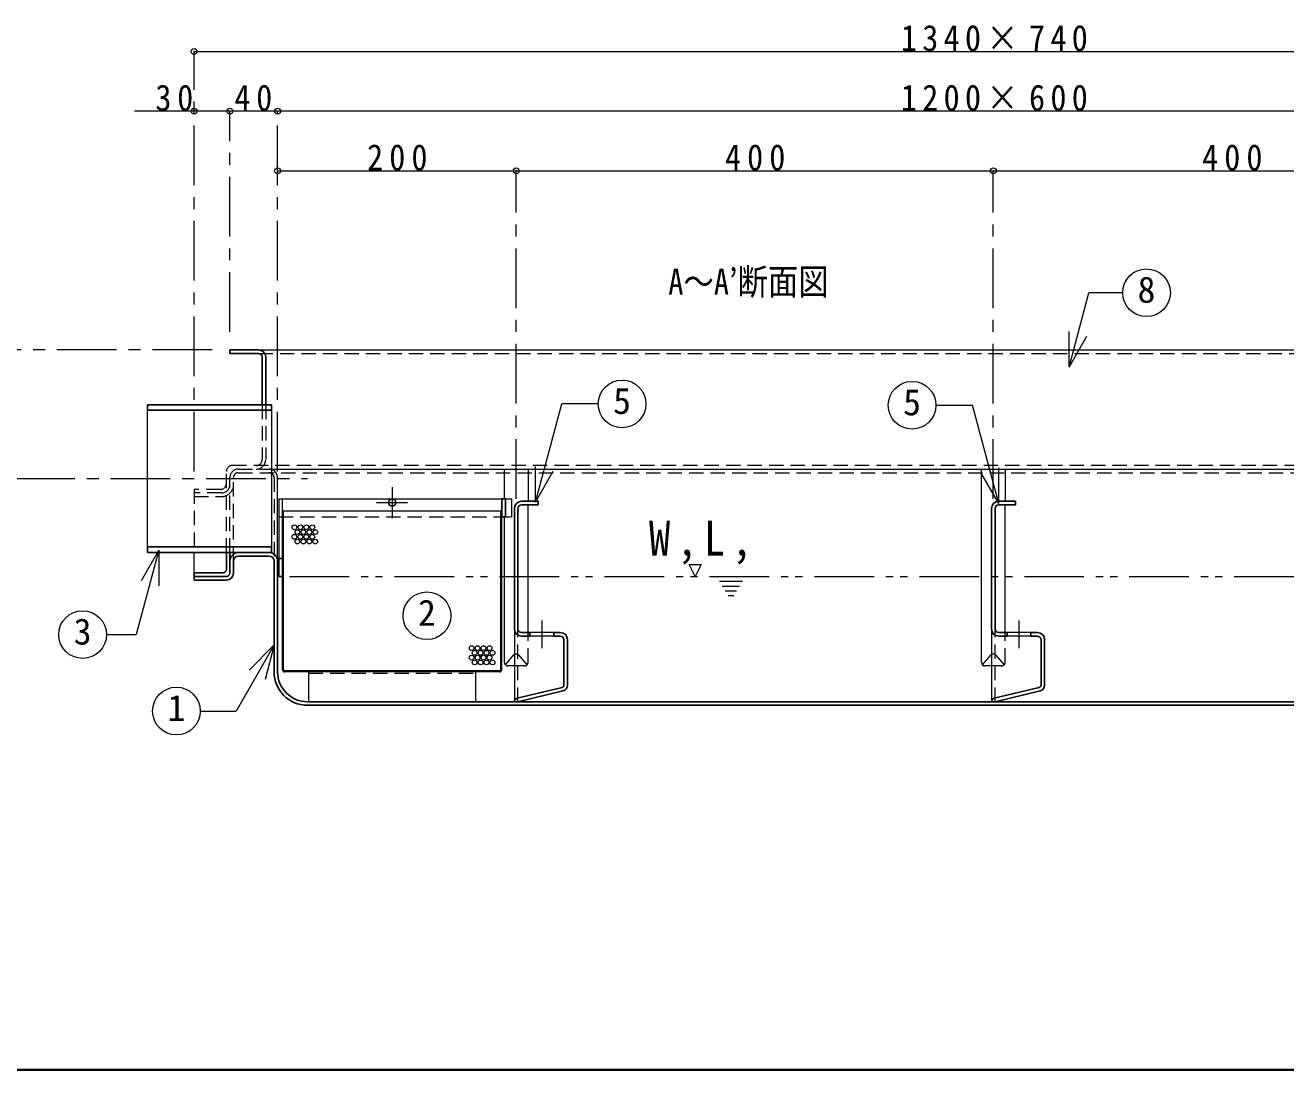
# Model space of a CAD drawing. Units: millimetres at full size, sheet at 1:10. Extents: x -2052 to 1998, y -1453 to 1357.
# Drawn here: x -1157 to -100, y -1453 to -577 of the extents above; entities that cross this region are included whole.
import ezdxf
from ezdxf.enums import TextEntityAlignment as Align

# ---------------------------------------------------------------- set-up
doc = ezdxf.new("R2010")
doc.units = ezdxf.units.MM
doc.header["$LTSCALE"] = 10
doc.header["$PDMODE"] = 32
doc.header["$PDSIZE"] = 5
for name, pattern in [('CHAIN1', [8, 5, -1, 1, -1]), ('DASHED1', [1.8, 1.2, -0.6]), ('DOUBLE_CHAIN1', [8.8, 5, -1, 0.6, -0.6, 0.6, -1])]:
    doc.linetypes.add(name, pattern=pattern)
doc.layers.add('0-0____1', color=4, linetype='Continuous', lineweight=9)
doc.styles.add('ＭＳ ゴシック', font='')
doc.styles.get('ＭＳ ゴシック').set_extended_font_data('MS Gothic')

msp = doc.modelspace()

# ---------------------------------------------------------------- linework, layer by layer
at = {"layer": '0-0____1'}
for p, q in [((-1014.97, -599.01), (325.03, -599.01)), ((-984.97, -649.01), (-1064.97, -649.01)), ((-944.97, -649.01), (-984.97, -649.01)), ((255.03, -649.01), (-944.97, -649.01)), ((-944.97, -699.01), (-744.97, -699.01)), ((-744.97, -699.01), (-344.97, -699.01)), ((-344.97, -699.01), (55.03, -699.01)), ((-960.97, -849.01), (271.03, -849.01)), ((-949.97, -949.01), (262.03, -949.01)), ((-940.97, -974.01), (-756.97, -974.01)), ((-939.97, -984.01), (-757.97, -984.01))]:
    msp.add_line(p, q, dxfattribs=at)
at = {"layer": '0-0____1', "linetype": 'CHAIN1'}
for p, q in [((-1014.97, -951.01), (-1014.97, -599.01)), ((-984.97, -834.01), (-984.97, -649.01)), ((-944.97, -951.01), (-944.97, -649.01)), ((-744.97, -974.01), (-744.97, -699.01)), ((-344.97, -974.01), (-344.97, -699.01)), ((-999.97, -849.01), (-1164.97, -849.01)), ((-1164.97, -957.01), (-919.97, -957.01)), ((-848.97, -964.01), (-848.97, -990.01)), ((-861.97, -977.01), (-835.97, -977.01)), ((-723.47, -1076.01), (-723.47, -1099.01)), ((-323.47, -1076.01), (-323.47, -1099.01))]:
    msp.add_line(p, q, dxfattribs=at)
at = {"layer": '0-0____1', "color": 7, "lineweight": 18}
for p, q in [((-281.5, -863.61), (-264.77, -801.15)), ((-236.54, -801.15), (-264.77, -801.15)), ((-281.5, -863.61), (-281.5, -833.61)), ((-281.5, -863.61), (-266.5, -837.63)), ((-728.86, -976.74), (-706.8, -894.4)), ((-676.2, -894.4), (-706.8, -894.4)), ((-393.09, -895.5), (-362.5, -895.5)), ((-340.43, -977.84), (-362.5, -895.5)), ((-1053.97, -1014.28), (-1053.97, -899.73)), ((-949.97, -899.73), (-949.97, -1014.28)), ((-754.88, -974.01), (-754.88, -949.01)), ((-735.07, -949.01), (-735.07, -976.01)), ((-728.86, -976.74), (-728.86, -946.74)), ((-728.86, -976.74), (-713.86, -950.76)), ((-354.88, -1111.01), (-354.88, -949.01)), ((-340.43, -977.84), (-340.43, -947.84)), ((-335.07, -949.01), (-335.07, -976.01)), ((-944.97, -1026.01), (-944.97, -956.01)), ((-340.43, -977.84), (-355.43, -951.86)), ((-943.97, -974.01), (-940.97, -974.01)), ((-943.97, -974.01), (-943.97, -1024.01)), ((-940.97, -1024.01), (-940.97, -974.01)), ((-753.97, -974.01), (-748.97, -974.01)), ((-748.97, -974.01), (-748.97, -989.01)), ((-735.07, -1086.01), (-735.07, -979.01)), ((-335.07, -1086.01), (-335.07, -979.01)), ((-940.97, -984.01), (-939.97, -984.01)), ((-939.97, -1117.01), (-939.97, -984.01)), ((-757.97, -984.01), (-756.97, -984.01)), ((-757.97, -1117.01), (-757.97, -984.01)), ((-756.97, -1117.01), (-756.97, -989.01)), ((-754.88, -1111.01), (-754.88, -989.01)), ((-753.97, -989.01), (-748.97, -989.01)), ((-1044.45, -1016.82), (-1063.45, -1087.71)), ((-1044.45, -1016.82), (-1059.45, -1042.8)), ((-1044.45, -1016.82), (-1044.45, -1046.82)), ((-1014.97, -1036.01), (-1014.97, -1019.01)), ((-940.97, -1117.01), (-940.97, -1039.01)), ((-1088.44, -1087.71), (-1063.45, -1087.71)), ((-746.47, -1083.01), (-746.47, -1144.01)), ((-713.47, -1086.01), (-733.47, -1086.01)), ((-346.47, -1083.01), (-346.47, -1144.01)), ((-313.47, -1086.01), (-333.47, -1086.01)), ((-947.74, -1096.43), (-979.7, -1151.8)), ((-947.74, -1096.43), (-968.95, -1117.65)), ((-947.74, -1096.43), (-955.5, -1125.41)), ((-713.47, -1089.01), (-733.47, -1089.01)), ((-313.47, -1089.01), (-333.47, -1089.01)), ((-754, -1113.12), (-747.11, -1104.9)), ((-354, -1113.12), (-347.11, -1104.9)), ((-758.97, -1118.01), (-938.97, -1118.01)), ((-758.97, -1119.01), (-938.97, -1119.01)), ((-918.97, -1119.01), (-918.97, -1144.01)), ((-778.97, -1119.01), (-778.97, -1144.01)), ((-746.47, -1114.01), (-751.88, -1114.01)), ((-346.47, -1114.01), (-351.88, -1114.01)), ((-1009.8, -1151.8), (-979.7, -1151.8))]:
    msp.add_line(p, q, dxfattribs=at)
at = {"layer": '0-0____1', "color": 5, "lineweight": 25}
for p, q in [((-984.97, -849.01), (-984.97, -852.01)), ((-984.97, -849.01), (-960.97, -849.01)), ((-960.97, -852.01), (-984.97, -852.01)), ((-957.97, -855.01), (-957.97, -895.01)), ((-954.97, -855.01), (-954.97, -895.01)), ((-949.97, -895.01), (-1053.97, -895.01)), ((-1053.97, -899.73), (-1053.97, -895.01)), ((-949.97, -899.73), (-949.97, -895.01)), ((-949.97, -899.73), (-1053.97, -899.73)), ((-753.97, -974.01), (-753.97, -989.01)), ((-746.47, -982.01), (-746.47, -1083.01)), ((-743.47, -1083.01), (-743.47, -982.01)), ((-740.47, -979.01), (-726.47, -979.01)), ((-346.47, -982.01), (-346.47, -1083.01)), ((-343.47, -1083.01), (-343.47, -982.01)), ((-340.47, -979.01), (-326.47, -979.01)), ((-756.97, -989.01), (-753.97, -989.01)), ((-949.97, -1014.28), (-1053.97, -1014.28)), ((-1053.97, -1019.01), (-1053.97, -1014.28)), ((-949.97, -1019.01), (-949.97, -1014.28)), ((-949.97, -1019.01), (-1053.97, -1019.01)), ((-987.97, -1033.01), (-987.97, -1019.01)), ((-984.97, -1036.01), (-984.97, -1019.01)), ((-977.97, -1022.01), (-951.97, -1022.01)), ((-943.97, -1024.01), (-943.97, -1039.01)), ((-943.97, -1024.01), (-940.97, -1024.01)), ((-940.97, -1039.01), (-940.97, -1024.01)), ((-981.97, -1026.01), (-981.97, -1036.01)), ((-947.97, -1026.01), (-947.97, -1119.01)), ((-944.97, -1119.01), (-944.97, -1026.01)), ((-1014.97, -1036.01), (-1014.97, -1042.01)), ((-990.97, -1036.01), (-1014.97, -1036.01)), ((-987.97, -1039.01), (-1014.97, -1039.01)), ((-1014.97, -1042.01), (-987.97, -1042.01)), ((-943.97, -1039.01), (-940.97, -1039.01)), ((-740.47, -1086.01), (-733.47, -1086.01)), ((-733.47, -1086.01), (-733.47, -1089.01)), ((-713.47, -1086.01), (-713.47, -1089.01)), ((-713.47, -1086.01), (-707.97, -1086.01)), ((-340.47, -1086.01), (-333.47, -1086.01)), ((-333.47, -1086.01), (-333.47, -1089.01)), ((-313.47, -1086.01), (-313.47, -1089.01)), ((-313.47, -1086.01), (-307.97, -1086.01)), ((-733.47, -1089.01), (-740.47, -1089.01)), ((-707.97, -1089.01), (-713.47, -1089.01)), ((-704.97, -1130.07), (-704.97, -1092.01)), ((-701.97, -1130.07), (-701.97, -1092.01)), ((-333.47, -1089.01), (-340.47, -1089.01)), ((-307.97, -1089.01), (-313.47, -1089.01)), ((-304.97, -1130.07), (-304.97, -1092.01)), ((-301.97, -1130.07), (-301.97, -1092.01)), ((-744.18, -1141.09), (-706.51, -1132.01)), ((-705.8, -1134.93), (-743.47, -1144.01)), ((-344.18, -1141.09), (-306.51, -1132.01)), ((-305.8, -1134.93), (-343.47, -1144.01)), ((-919.97, -1144.01), (230.03, -1144.01)), ((-919.97, -1147.01), (230.03, -1147.01))]:
    msp.add_line(p, q, dxfattribs=at)
at = {"layer": '0-0____1', "color": 7, "linetype": 'DASHED1', "lineweight": 18}
for p, q in [((-960.97, -852.01), (271.03, -852.01)), ((-957.97, -895.01), (-957.97, -941.01)), ((-954.97, -895.01), (-954.97, -941.01)), ((-987.97, -1019.01), (-987.97, -951.01)), ((271.03, -946.01), (-982.97, -946.01)), ((-977.97, -949.01), (-949.97, -949.01)), ((-984.97, -1019.01), (-984.97, -956.01)), ((-981.97, -1026.01), (-981.97, -956.01)), ((-977.97, -952.01), (262.03, -952.01)), ((-947.97, -956.01), (-947.97, -1026.01)), ((-992.97, -966.01), (-1014.97, -966.01)), ((-1014.97, -966.01), (-1014.97, -1019.01)), ((-991.97, -969.01), (-1014.97, -969.01)), ((-1014.97, -972.01), (-991.97, -972.01))]:
    msp.add_line(p, q, dxfattribs=at)
at = {"layer": '0-0____1', "linetype": 'DASHED1'}
for p, q in [((-943.97, -989.01), (-756.97, -989.01)), ((-743.47, -1144.01), (-743.47, -1083.01)), ((-735.07, -1111.01), (-735.07, -1086.01)), ((-343.47, -1144.01), (-343.47, -1083.01)), ((-335.07, -1111.01), (-335.07, -1086.01)), ((-742.84, -1104.9), (-735.95, -1113.12)), ((-342.84, -1104.9), (-335.95, -1113.12)), ((-918.97, -1120.01), (-778.97, -1120.01)), ((-738.07, -1114.01), (-746.47, -1114.01)), ((-338.07, -1114.01), (-346.47, -1114.01))]:
    msp.add_line(p, q, dxfattribs=at)
at = {"layer": '0-0____1', "linetype": 'DOUBLE_CHAIN1'}
for p, q in [((-934.97, -1039.01), (97.03, -1039.01)), ((-574.57, -1043.01), (-555.37, -1043.01)), ((-572.17, -1047.01), (-557.77, -1047.01)), ((-569.77, -1051.01), (-560.17, -1051.01)), ((-567.37, -1055.01), (-562.57, -1055.01))]:
    msp.add_line(p, q, dxfattribs=at)
at = {"layer": '0-0____1', "color": 1, "lineweight": 40}
msp.add_line((1997.53, -1452.51), (-2052.47, -1452.51), dxfattribs=at)
at = {"layer": '0-0____1', "color": 5, "lineweight": 25}
for points in [[(-756.97, -989.01), (-756.97, -974.01), (-753.97, -974.01)], [(-740.47, -976.01), (-726.47, -976.01), (-726.47, -979.01)], [(-340.47, -976.01), (-326.47, -976.01), (-326.47, -979.01)]]:
    msp.add_lwpolyline(points, dxfattribs=at)
at = {"layer": '0-0____1'}
msp.add_lwpolyline([(-594.97, -1039.01), (-599.97, -1029.01), (-589.97, -1029.01)], close=True, dxfattribs=at)
at = {"layer": '0-0____1', "color": 7, "lineweight": 18}
for centre in [(-216.54, -801.15), (-656.2, -894.4), (-413.09, -895.5), (-819.76, -1071.95), (-1108.44, -1087.71), (-1029.8, -1151.8)]:
    msp.add_circle(centre, 20, dxfattribs=at)
at = {"layer": '0-0____1', "color": 5, "lineweight": 25}
msp.add_circle((-848.97, -977.01), 3, dxfattribs=at)
at = {"layer": '0-0____1'}
for centre in [(-930.9, -997.78), (-930.9, -1005.78), (-928.4, -1001.78), (-925.9, -997.78), (-925.9, -1005.78), (-923.4, -1001.78), (-920.9, -997.78), (-920.9, -1005.78), (-918.4, -1001.78), (-915.9, -997.78), (-915.9, -1005.78), (-913.4, -1001.78), (-928.4, -1009.78), (-923.4, -1009.78), (-918.4, -1009.78), (-913.4, -1009.78), (-782.36, -1099.02), (-777.36, -1099.02), (-772.36, -1099.02), (-767.36, -1099.02), (-782.36, -1107.02), (-779.86, -1103.02), (-779.86, -1111.02), (-777.36, -1107.02), (-774.86, -1103.02), (-774.86, -1111.02), (-772.36, -1107.02), (-769.86, -1103.02), (-769.86, -1111.02), (-767.36, -1107.02), (-764.86, -1103.02), (-764.86, -1111.02)]:
    msp.add_circle(centre, 2, dxfattribs=at)
at = {"layer": '0-0____1', "color": 5, "lineweight": 25}
for centre, radius, start, end in [((-960.97, -855.01), 6, 0, 90), ((-960.97, -855.01), 3, 0, 90), ((-740.47, -982.01), 6, 90, 180), ((-740.47, -982.01), 3, 90, 180), ((-340.47, -982.01), 6, 90, 180), ((-340.47, -982.01), 3, 90, 180), ((-977.97, -1026.01), 7, 90, 180), ((-977.97, -1026.01), 4, 90, 180), ((-951.97, -1026.01), 7, 0, 90), ((-951.97, -1026.01), 4, 0, 90), ((-990.97, -1033.01), 3, 270, 0), ((-987.97, -1036.01), 3, 270, 0), ((-987.97, -1036.01), 6, 270, 0), ((-740.47, -1083.01), 6, 180, 270), ((-740.47, -1083.01), 3, 180, 270), ((-707.97, -1092.01), 6, 0, 90), ((-340.47, -1083.01), 6, 180, 270), ((-340.47, -1083.01), 3, 180, 270), ((-307.97, -1092.01), 6, 0, 90), ((-707.97, -1092.01), 3, 0, 90), ((-307.97, -1092.01), 3, 0, 90), ((-744.97, -1107.01), 3, 120, 135.27973), ((-344.97, -1107.01), 3, 120, 135.27973), ((-919.97, -1119.01), 28, 180, 270), ((-919.97, -1119.01), 25, 180, 270), ((-706.97, -1130.07), 2, 283.54794, 0), ((-706.97, -1130.07), 5, 283.54794, 0), ((-306.97, -1130.07), 2, 283.54794, 0), ((-306.97, -1130.07), 5, 283.54794, 0), ((-743.47, -1144.01), 3, 103.54794, 180), ((-343.47, -1144.01), 3, 103.54794, 180)]:
    msp.add_arc(centre, radius, start, end, dxfattribs=at)
at = {"layer": '0-0____1', "color": 7, "linetype": 'DASHED1', "lineweight": 18}
for centre, radius, start, end in [((-982.97, -951.01), 5, 90, 180), ((-977.97, -956.01), 7, 90, 180), ((-962.97, -941.01), 8, 270, 0), ((-962.97, -941.01), 5, 270, 0), ((-951.97, -956.01), 7, 73.39845, 90), ((-992.97, -961.01), 5, 270, 0), ((-977.97, -956.01), 4, 90, 180), ((-951.97, -956.01), 4, 0, 90), ((-991.97, -962.01), 10, 270, 0), ((-991.97, -962.01), 7, 270, 0)]:
    msp.add_arc(centre, radius, start, end, dxfattribs=at)
at = {"layer": '0-0____1', "color": 7, "lineweight": 18}
for centre, radius, start, end in [((-951.97, -956.01), 7, 0, 73.39845), ((-938.97, -1117.01), 2, 180, 270), ((-938.97, -1117.01), 1, 180, 270), ((-758.97, -1117.01), 1, 270, 0), ((-758.97, -1117.01), 2, 270, 0), ((-751.88, -1111.01), 3, 180, 270), ((-351.88, -1111.01), 3, 180, 270)]:
    msp.add_arc(centre, radius, start, end, dxfattribs=at)
at = {"layer": '0-0____1', "linetype": 'DASHED1'}
for centre, start, end in [((-744.97, -1107.01), 44.72027, 120), ((-344.97, -1107.01), 44.72027, 120), ((-738.07, -1111.01), 270, 0), ((-338.07, -1111.01), 270, 0)]:
    msp.add_arc(centre, 3, start, end, dxfattribs=at)
at = {"layer": '0-0____1'}
for p in [(-1014.97, -599.01), (-1014.97, -649.01), (-984.97, -649.01), (-944.97, -649.01), (-944.97, -699.01), (-744.97, -699.01), (-344.97, -699.01)]:
    msp.add_point(p, dxfattribs=at)

# ---------------------------------------------------------------- texts
at = {"layer": '0-0____1', "color": 7, "style": 'ＭＳ ゴシック', "width": 0.85}
msp.add_text('A～A’断面図', height=21.99, dxfattribs=at).set_placement((-617.47, -809.51), align=Align.BOTTOM_LEFT)
at = {"layer": '0-0____1', "color": 7, "style": 'ＭＳ ゴシック'}
for s, p in [('8', (-224.04, -816.15)), ('5', (-663.7, -909.4)), ('5', (-420.59, -910.5)), ('2', (-827.26, -1086.95)), ('3', (-1115.94, -1102.71)), ('1', (-1037.3, -1166.8))]:
    msp.add_text(s, height=21.99, dxfattribs=at).set_placement(p, align=Align.BOTTOM_LEFT)
at = {"layer": '0-0____1', "color": 7, "attachment_point": 7, "style": 'ＭＳ ゴシック'}
for s, insert, char_height in [('\\T1.33;\\W0.9;1340×740', (-422.47, -599.01), 21.99), ('\\T1.36;\\W0.9;30', (-1047.47, -649.01), 21.99), ('\\T1.36;\\W0.9;40', (-981.22, -649.01), 21.99), ('\\T1.33;\\W0.9;1200×600', (-422.47, -649.01), 21.99), ('\\T1.38;\\W0.9;200', (-869.97, -699.01), 21.99), ('\\T1.38;\\W0.9;400', (-569.97, -699.01), 21.99), ('\\T1.38;\\W0.9;400', (-169.97, -699.01), 21.99), ('\\T1.28;\\W0.9;W,L,', (-633.72, -1029.01), 29.33)]:
    msp.add_mtext(s, dxfattribs=dict(at, insert=insert, char_height=char_height))

doc.saveas('drawing.dxf')
